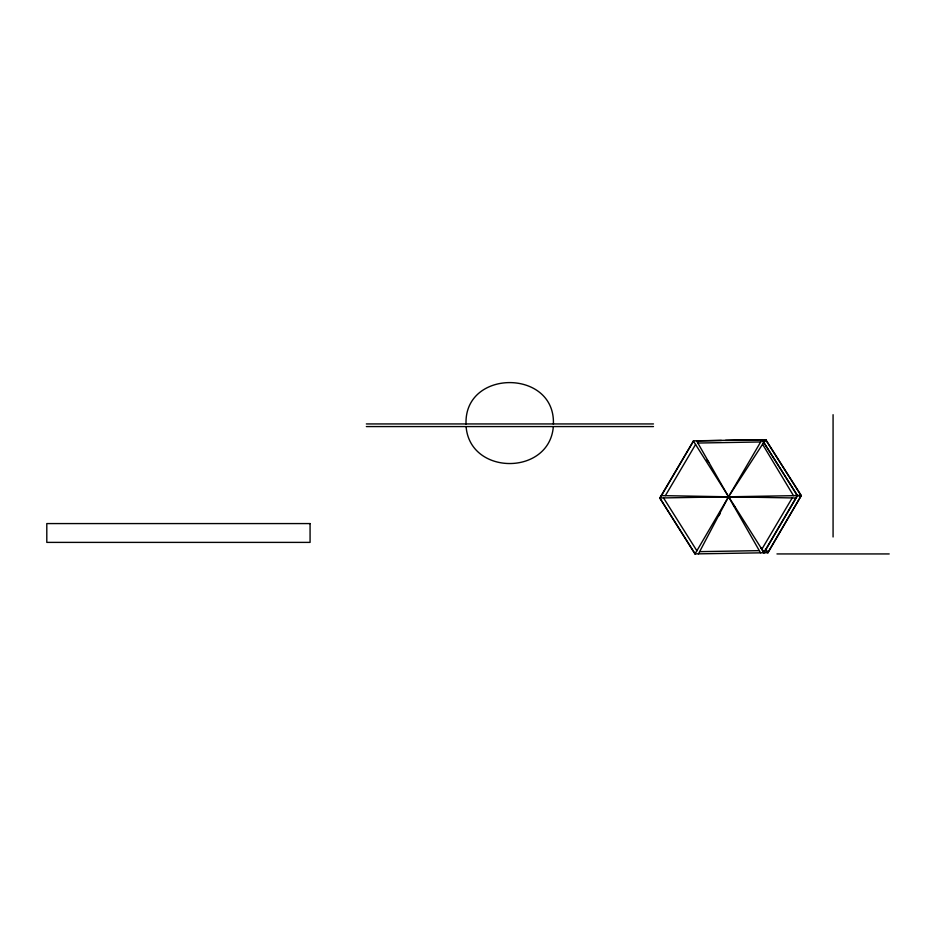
<?xml version="1.0" encoding="UTF-8"?>
<svg xmlns="http://www.w3.org/2000/svg" width="936" height="936" viewBox="0 0 936 936"><rect width="100%" height="100%" fill="white"/><g stroke="black" fill="none" stroke-linecap="round" stroke-linejoin="round"><path stroke-width="1.4" d="M553.305 426.945C549.069 475.734 470.363 475.734 466.128 426.945M553.387 424.254C555.68 368.714 463.753 368.714 466.046 424.254M698.49 553.855L728.524 496.782L763.764 442.4M763.495 443.418L765.812 439.686L801.274 495.6L767.976 552.72L695.038 553.901L762.021 439.663L797.542 495.6L764.057 552.72L693.283 440.868L762.302 439.686M799.531 495.635L801.251 495.612L767.812 552.708L765.414 549.104M693.553 440.891L659.786 497.987L695.062 553.913L659.786 497.987L797.542 495.6M660.067 498.01L692.827 442.131M763.776 552.696L797.297 495.6L762.021 439.663M695.577 444.495L665.379 495.67M761.728 549.42L792.207 497.94M718.801 515.783L720.322 513.326M763.214 443.348L765.613 439.686L801.087 495.6L796.723 495.682M697.039 440.891L721.422 440.458M765.788 439.698L725.517 440.388M800.877 496.255L799.531 496.267M767.976 552.72L765.625 548.952M697.858 443.044L760.711 441.956M699.625 551.643L759.295 550.637M366.35 423.938L653.48 423.938M366.35 426.57L653.48 426.57M776.962 553.936L889.2 553.936M661.225 495.6L795.881 497.999M795.354 495.39L801.087 495.6M762.536 444.237L793.471 495.647M696.571 440.809L760.512 552.766M663.53 497.929L696.887 550.801M707.043 459.985L708.727 462.372M733.356 504.715L734.924 507.172M760.898 547.794L764.057 552.72L761.202 547.735M833.075 414.695L833.075 536.983M310.073 523.575L46.8 523.575L46.8 542.389L310.073 542.389L310.073 523.575"/></g></svg>
